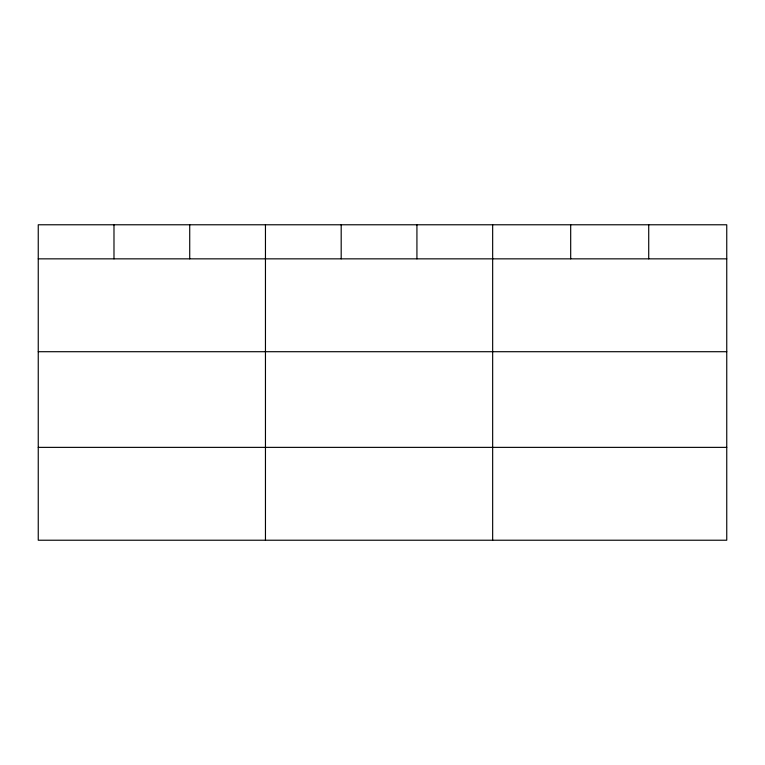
<?xml version="1.0" encoding="UTF-8"?>
<svg xmlns="http://www.w3.org/2000/svg" width="765" height="765" viewBox="0 0 765 765"><rect width="100%" height="100%" fill="white"/><g stroke="black" fill="none" stroke-linecap="round" stroke-linejoin="round"><path stroke-width="1.15" d="M726.75 351.709L726.75 224.776L38.25 224.776L38.25 540.224L726.75 540.224L726.75 351.709L38.25 351.709M38.25 258.847L726.75 258.847M38.25 447.372L726.75 447.372M648.72 224.776L648.72 258.847M570.69 224.776L570.69 258.847M492.66 224.776L492.66 540.224M416.925 224.776L416.925 258.847M341.19 224.776L341.19 258.847M265.455 224.776L265.455 540.224M189.72 224.776L189.72 258.847M113.985 224.776L113.985 258.847"/></g></svg>
